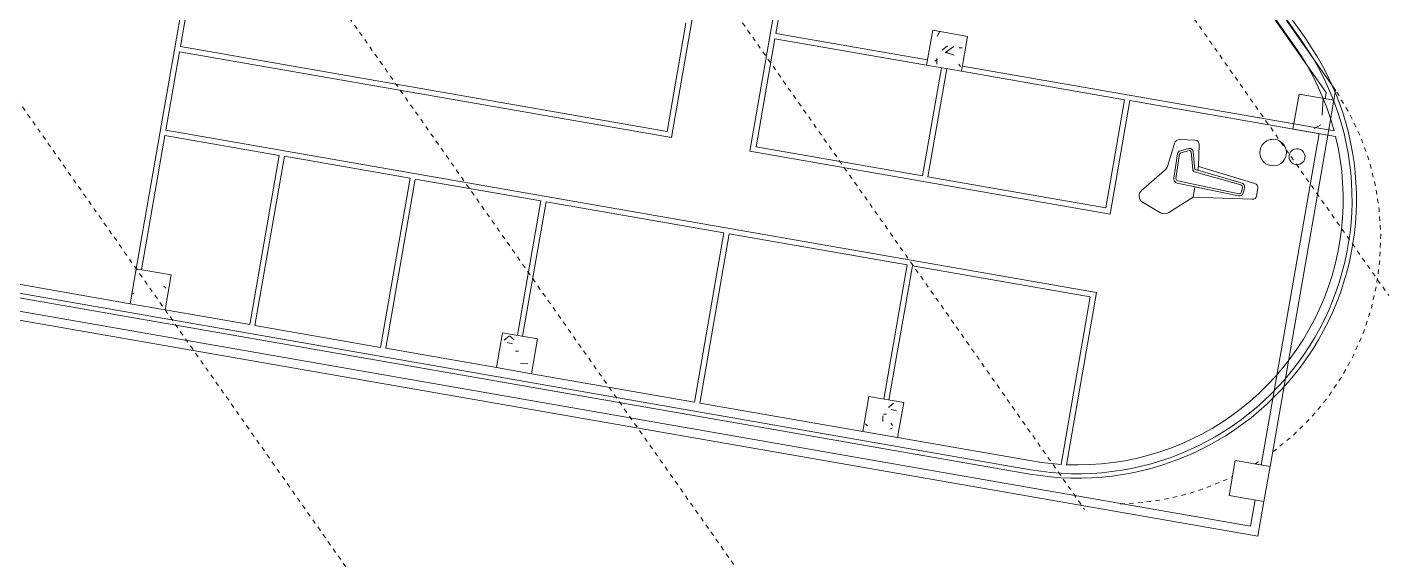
# Model space of a CAD drawing. Extents: x 274235 to 276654, y 142848 to 144425.
# Drawn here: x 275911.7 to 275942.46, y 143084.8 to 143096.83 of the extents above; entities that cross this region are included whole.
import ezdxf

# ---------------------------------------------------------------- set-up
doc = ezdxf.new("R2010")
doc.units = 0
doc.header["$LTSCALE"] = 1.5
doc.linetypes.add('ACM-G-CENTER', pattern=[50.800000000000004, 31.75, -6.350000000000001, 6.350000000000001, -6.350000000000001])
doc.linetypes.add('ACM-G-HIDDEN2', pattern=[4.762500000000001, 3.175000000000001, -1.5875])
doc.layers.get('0').update_dxf_attribs({"linetype": 'CONTINUOUS', "lineweight": 0})
for name, color, linetype, lineweight in [('_ACM-A-DETL', 7, 'CONTINUOUS', 5), ('_ACM-A-FLOR-WDWK', 1, 'CONTINUOUS', 5), ('_ACM-A-GRID', 3, 'CONTINUOUS', 5), ('_ACM-A-WALL-FULL', 6, 'CONTINUOUS', 13), ('_ACM-S-STRU-CLOS', 5, 'CONTINUOUS', 5)]:
    doc.layers.add(name, color=color, linetype=linetype, lineweight=lineweight)

# ---------------------------------------------------------------- blocks, each defined once
blk = doc.blocks.new('M_Concrete-Rectangular-Column - 800 x 800mm-V816-B1_Working')
at = {"layer": '_ACM-S-STRU-CLOS'}
h = blk.add_hatch(dxfattribs=at)
h.set_pattern_fill('FP_515', color=256, style=0, pattern_type=2)
h.set_pattern_definition([(49.99999999999999, (-697804.125, -638004.566), (3643.681986006824, -318.7812880006761), [381, -4191]), (355, (-697804.125, -638004.566), (-704.8562580461121, 3821.135846227694), [304.8, -3352.8]), (100.451, (-697500.484, -638031.131), (2938.852362929117, 3502.332152374178), [323.8, -3561.801]), (46.184, (-697804.125, -636988.566), (5421.581919880712, -840.8554984886337), [571.5, -6286.5]), (96.636, (-697352.3259999999, -637058.636), (4748.051319755933, 4948.551449789822), [485.7, -5342.701999999999]), (351.184, (-697804.125, -636988.566), (4748.100788072627, 4948.506072045693), [457.2, -5029.2]), (21, (-697296.125, -637242.566), (3032.287836333134, -2045.304476687058), [381, -4191]), (326, (-697296.125, -637242.566), (1236.042244531653, 3683.761809559103), [304.8, -3352.8]), (71.45100000000001, (-697043.434, -637413.0079999999), (4268.342513760047, 1638.424823382678), [323.8, -3561.801]), (37.50000000000001, (-697804.125, -638004.566), (61.77206501183639, 1691.100777463062), [167.64, -3144.52, 167.64, -6601.46]), (37.50000000000001, (-697804.125, -638004.566), (61.77206501183639, 1691.100777463062), [-3479.8, -3235.96, 167.64, -3197.86]), (7.499999999999999, (-697804.125, -638004.566), (1336.393250206115, 2003.61149636239), [167.64, -1772.92, 167.64, -4351.02]), (7.499999999999999, (-697804.125, -638004.566), (1336.393250206115, 2003.61149636239), [-2108.2, -3068.32, 167.64, -1115.06]), (327.5, (-698936.965, -638004.566), (2711.817807077548, -114.578640950727), [167.64, -1102.36, -9220.2]), (327.5, (-698936.965, -638004.566), (2711.817807077548, -114.578640950727), [-1270, 167.64, -3794.76, -5257.8]), (327.5, (-698936.965, -638004.566), (2711.817807077548, -114.578640950727), [-5232.4, 167.64, -5090.16]), (317.5, (-699444.965, -638004.566), (2962.585592803855, 508.5334453662156), [167.64, -1483.36, 167.64, -6197.6]), (317.5, (-699444.965, -638004.566), (2962.585592803855, 508.5334453662156), [-1818.64, -2463.8, 167.64, -3566.16])])
h.paths.add_polyline_path([(400.0000000006368, -399.9999999992853), (400.0000000006368, 400.0000000007061), (-399.9999999993547, 400.0000000007061), (-399.9999999993547, -399.9999999992853)])
at = {"layer": '_ACM-A-DETL', "color": 250}
for p, q in [((400.0000000000002, 400.0000000000002), (-399.9999999999999, 400.0000000000002)), ((-399.9999999999999, 400.0000000000002), (-399.9999999999999, -399.9999999999999)), ((400.0000000000002, -399.9999999999999), (400.0000000000002, 400.0000000000002)), ((-399.9999999999999, -399.9999999999999), (400.0000000000002, -399.9999999999999))]:
    blk.add_line(p, q, dxfattribs=at)
blk = doc.blocks.new('M_Concrete-Rectangular-Column - 800 x 800mm-V817-B1_Working')
at = {"layer": '_ACM-A-DETL', "color": 250}
for p, q in [((400.0000000000002, 400.0000000000002), (-399.9999999999999, 400.0000000000002)), ((-399.9999999999999, 400.0000000000002), (-399.9999999999999, -399.9999999999999)), ((400.0000000000002, -399.9999999999999), (400.0000000000002, 400.0000000000002)), ((-399.9999999999999, -399.9999999999999), (400.0000000000002, -399.9999999999999))]:
    blk.add_line(p, q, dxfattribs=at)
blk = doc.blocks.new('M_Concrete-Rectangular-Column - 800 x 800mm-V1052-B1_Working')
at = {"layer": '_ACM-S-STRU-CLOS'}
h = blk.add_hatch(dxfattribs=at)
h.set_pattern_fill('FP_658', color=256, style=0, pattern_type=2)
h.set_pattern_definition([(49.99999999999999, (-672604.125, -629604.566), (3643.681986006824, -318.7812880006761), [381, -4191]), (355, (-672604.125, -629604.566), (-704.8562580461121, 3821.135846227694), [304.8, -3352.8]), (100.451, (-672300.485, -629631.131), (2938.852362929117, 3502.332152374178), [323.8, -3561.801]), (46.184, (-672604.125, -628588.566), (5421.581919880712, -840.8554984886337), [571.5, -6286.5]), (96.636, (-672152.3259999999, -628658.636), (4748.051319755933, 4948.551449789822), [485.7, -5342.701999999999]), (351.184, (-672604.125, -628588.566), (4748.100788072627, 4948.506072045693), [457.2, -5029.2]), (21, (-672096.125, -628842.566), (3032.287836333134, -2045.304476687058), [381, -4191]), (326, (-672096.125, -628842.566), (1236.042244531653, 3683.761809559103), [304.8, -3352.8]), (71.45100000000001, (-671843.434, -629013.0079999999), (4268.342513760047, 1638.424823382678), [323.8, -3561.801]), (37.50000000000001, (-672604.125, -629604.566), (61.77206501183639, 1691.100777463062), [167.64, -3144.52, 167.64, -6601.46]), (37.50000000000001, (-672604.125, -629604.566), (61.77206501183639, 1691.100777463062), [-3479.8, -3235.96, 167.64, -3197.86]), (7.499999999999999, (-672604.125, -629604.566), (1336.393250206115, 2003.61149636239), [167.64, -1772.92, 167.64, -4351.02]), (7.499999999999999, (-672604.125, -629604.566), (1336.393250206115, 2003.61149636239), [-2108.2, -3068.32, 167.64, -1115.06]), (327.5, (-673736.965, -629604.566), (2711.817807077548, -114.578640950727), [167.64, -1102.36, -9220.2]), (327.5, (-673736.965, -629604.566), (2711.817807077548, -114.578640950727), [-1270, 167.64, -3794.76, -5257.8]), (327.5, (-673736.965, -629604.566), (2711.817807077548, -114.578640950727), [-5232.4, 167.64, -5090.16]), (317.5, (-674244.965, -629604.566), (2962.585592803855, 508.5334453662156), [167.64, -1483.36, 167.64, -6197.6]), (317.5, (-674244.965, -629604.566), (2962.585592803855, 508.5334453662156), [-1818.64, -2463.8, 167.64, -3566.16])])
h.paths.add_polyline_path([(400.0000000006194, -399.9999999994586), (400.0000000006194, 400.0000000005328), (-399.9999999993719, 400.0000000005328), (-399.9999999993719, -399.9999999994586)])
at = {"layer": '_ACM-A-DETL', "color": 250}
for p, q in [((400.0000000000002, 400.0000000000002), (-399.9999999999999, 400.0000000000002)), ((-399.9999999999999, 400.0000000000002), (-399.9999999999999, -399.9999999999999)), ((400.0000000000002, -399.9999999999999), (400.0000000000002, 400.0000000000002)), ((-399.9999999999999, -399.9999999999999), (400.0000000000002, -399.9999999999999))]:
    blk.add_line(p, q, dxfattribs=at)
blk = doc.blocks.new('M_Concrete-Rectangular-Column - 800 x 800mm-V1053-B1_Working')
at = {"layer": '_ACM-S-STRU-CLOS'}
h = blk.add_hatch(dxfattribs=at)
h.set_pattern_fill('FP_659', color=256, style=0, pattern_type=2)
h.set_pattern_definition([(49.99999999999999, (-681004.125, -629604.566), (3643.681986006824, -318.7812880006761), [381, -4191]), (355, (-681004.125, -629604.566), (-704.8562580461121, 3821.135846227694), [304.8, -3352.8]), (100.451, (-680700.484, -629631.131), (2938.852362929117, 3502.332152374178), [323.8, -3561.801]), (46.184, (-681004.125, -628588.566), (5421.581919880712, -840.8554984886337), [571.5, -6286.5]), (96.636, (-680552.3259999999, -628658.636), (4748.051319755933, 4948.551449789822), [485.7, -5342.701999999999]), (351.184, (-681004.125, -628588.566), (4748.100788072627, 4948.506072045693), [457.2, -5029.2]), (21, (-680496.125, -628842.566), (3032.287836333134, -2045.304476687058), [381, -4191]), (326, (-680496.125, -628842.566), (1236.042244531653, 3683.761809559103), [304.8, -3352.8]), (71.45100000000001, (-680243.434, -629013.0079999999), (4268.342513760047, 1638.424823382678), [323.8, -3561.801]), (37.50000000000001, (-681004.125, -629604.566), (61.77206501183639, 1691.100777463062), [167.64, -3144.52, 167.64, -6601.46]), (37.50000000000001, (-681004.125, -629604.566), (61.77206501183639, 1691.100777463062), [-3479.8, -3235.96, 167.64, -3197.86]), (7.499999999999999, (-681004.125, -629604.566), (1336.393250206115, 2003.61149636239), [167.64, -1772.92, 167.64, -4351.02]), (7.499999999999999, (-681004.125, -629604.566), (1336.393250206115, 2003.61149636239), [-2108.2, -3068.32, 167.64, -1115.06]), (327.5, (-682136.965, -629604.566), (2711.817807077548, -114.578640950727), [167.64, -1102.36, -9220.2]), (327.5, (-682136.965, -629604.566), (2711.817807077548, -114.578640950727), [-1270, 167.64, -3794.76, -5257.8]), (327.5, (-682136.965, -629604.566), (2711.817807077548, -114.578640950727), [-5232.4, 167.64, -5090.16]), (317.5, (-682644.965, -629604.566), (2962.585592803855, 508.5334453662156), [167.64, -1483.36, 167.64, -6197.6]), (317.5, (-682644.965, -629604.566), (2962.585592803855, 508.5334453662156), [-1818.64, -2463.8, 167.64, -3566.16])])
h.paths.add_polyline_path([(400.0000000007753, -399.9999999994239), (400.0000000007753, 400.0000000005675), (-399.999999999216, 400.0000000005328), (-399.999999999216, -399.9999999994586)])
at = {"layer": '_ACM-A-DETL', "color": 250}
for p, q in [((400.0000000000002, 400.0000000000002), (-399.9999999999999, 400.0000000000002)), ((-399.9999999999999, 400.0000000000002), (-399.9999999999999, -399.9999999999999)), ((400.0000000000002, -399.9999999999999), (400.0000000000002, 400.0000000000002)), ((-399.9999999999999, -399.9999999999999), (400.0000000000002, -399.9999999999999))]:
    blk.add_line(p, q, dxfattribs=at)
blk = doc.blocks.new('M_Concrete-Rectangular-Column - 800 x 800mm-V1054-B1_Working')
at = {"layer": '_ACM-A-DETL', "color": 250}
for p, q in [((400.0000000000002, 400.0000000000002), (-399.9999999999999, 400.0000000000002)), ((-399.9999999999999, 400.0000000000002), (-399.9999999999999, -399.9999999999999)), ((400.0000000000002, -399.9999999999999), (400.0000000000002, 400.0000000000002)), ((-399.9999999999999, -399.9999999999999), (400.0000000000002, -399.9999999999999))]:
    blk.add_line(p, q, dxfattribs=at)
blk = doc.blocks.new('M_Concrete-Rectangular-Column - 800 x 800mm-V1061-B1_Working')
at = {"layer": '_ACM-A-DETL', "color": 250}
for p, q in [((400.0000000000002, 400.0000000000002), (-399.9999999999999, 400.0000000000002)), ((-399.9999999999999, 400.0000000000002), (-399.9999999999999, -399.9999999999999)), ((400.0000000000002, -399.9999999999999), (400.0000000000002, 400.0000000000002)), ((-399.9999999999999, -399.9999999999999), (400.0000000000002, -399.9999999999999))]:
    blk.add_line(p, q, dxfattribs=at)
blk = doc.blocks.new('BASEMENT20250512')
at = {"layer": '_ACM-A-DETL', "color": 250, "linetype": 'ACM-G-HIDDEN2'}
for radius, start, end in [(5999.999999999872, 316.3622092445802, 43.68466578806375), (5999.999999999834, 311.6594524988213, 313.6019430927652), (5999.999999999746, 281.0031667180917, 306.111460429288)]:
    blk.add_arc((693870.1304485007, 634483.0460817113), radius, start, end, dxfattribs=at)
at = {"layer": '_ACM-A-WALL-FULL', "lineweight": 9}
for p, q in [((698204.1245232499, 638634.33341183), (668367.0133577764, 668471.4444892281)), ((689804.1245530279, 646751.4906451991), (698004.1245232499, 638551.4906991824)), ((698204.1245232499, 638404.5656973703), (698204.1245232499, 638634.33341183)), ((698004.1245232499, 638551.4906991824), (698004.1245232499, 638404.5656973702)), ((698004.1245232499, 637604.5656973702), (698004.1245232499, 630004.5657271472)), ((698204.1245232499, 630004.5657271472), (698204.1245232499, 637604.5656973702)), ((698004.1245232499, 629204.5657271472), (698004.1245232499, 628604.5656675934)), ((698204.1245232499, 628404.5656675935), (698204.1245232499, 629204.565727147)), ((698004.1245232499, 628604.5656675934), (659988.9033364, 628604.5656675934)), ((659906.0606241095, 628404.5656675935), (698204.1245232499, 628404.5656675935))]:
    blk.add_line(p, q, dxfattribs=at)
at = {"layer": '_ACM-S-STRU-CLOS'}
for name, p in [('M_Concrete-Rectangular-Column - 800 x 800mm-V1061-B1_Working', (689404.1245530278, 638004.5656973706)), ('M_Concrete-Rectangular-Column - 800 x 800mm-V816-B1_Working', (697804.1245232498, 638004.5656973703)), ('M_Concrete-Rectangular-Column - 800 x 800mm-V1052-B1_Working', (672604.1246125833, 629604.5657271475)), ('M_Concrete-Rectangular-Column - 800 x 800mm-V1053-B1_Working', (681004.1245828056, 629604.5657271475)), ('M_Concrete-Rectangular-Column - 800 x 800mm-V1054-B1_Working', (689404.1245530278, 629604.5657271475)), ('M_Concrete-Rectangular-Column - 800 x 800mm-V817-B1_Working', (697804.1245232498, 629604.5657271472))]:
    blk.add_blockref(name, p, dxfattribs=at)
blk = doc.blocks.new('M_Concrete-Rectangular-Column - 800 x 800mm-V12-F5_Working')
at = {"layer": '_ACM-S-STRU-CLOS'}
h = blk.add_hatch(dxfattribs=at)
h.set_pattern_fill('FP_17', color=256, style=0, pattern_type=2)
h.set_pattern_definition([(49.99999999999999, (-672604.125, -629604.566), (1457.47235942743, -127.5124112941153), [152.4, -1676.4]), (355, (-672604.125, -629604.566), (-281.9423214106538, 1528.454121820989), [121.92, -1341.12]), (100.451, (-672482.6690000001, -629615.192), (1175.54117813264, 1400.932700546505), [129.52, -1424.721]), (46.184, (-672604.125, -629198.166), (2168.632479325518, -336.3419224575734), [228.6, -2514.6]), (96.636, (-672423.405, -629226.194), (1899.220703450187, 1979.420801688256), [194.28, -2137.081]), (351.184, (-672604.125, -629198.166), (1899.240117591927, 1979.402459470636), [182.88, -2011.68]), (21, (-672400.925, -629299.7660000001), (1212.914804469988, -818.1214889162425), [152.4, -1676.4]), (326, (-672400.925, -629299.7660000001), (494.4169517815951, 1473.504446177546), [121.92, -1341.12]), (71.45100000000001, (-672299.848, -629367.943), (1707.337131491297, 655.3696761195706), [129.52, -1424.721]), (37.50000000000001, (-672604.125, -629604.566), (24.70938685064226, 676.4402371484604), [67.056, -1257.808, 67.056, -2640.584]), (37.50000000000001, (-672604.125, -629604.566), (24.70938685064226, 676.4402371484604), [-1391.92, -1294.384, 67.056, -1279.144]), (7.499999999999999, (-672604.125, -629604.566), (534.5577488708675, 801.4442541774883), [67.056, -709.168, 67.056, -1740.408]), (7.499999999999999, (-672604.125, -629604.566), (534.5577488708675, 801.4442541774883), [-843.28, -1227.328, 67.056, -446.024]), (327.5, (-673057.2609999999, -629604.566), (1084.727506429152, -45.83122648363428), [67.056, -440.944, 67.056, -3621.024]), (327.5, (-673057.2609999999, -629604.566), (1084.727506429152, -45.83122648363428), [-575.056, -1517.904, 67.056, -2036.064]), (317.5, (-673260.4609999999, -629604.566), (1185.034654813092, 203.4135379393795), [67.056, -593.344, 67.056, -2479.04]), (317.5, (-673260.4609999999, -629604.566), (1185.034654813092, 203.4135379393795), [-727.456, -985.52, 67.056, -1426.464])])
h.paths.add_polyline_path([(400.000000000862, -399.99999999932), (400.000000000862, 400.0000000006714), (-399.9999999991467, 400.0000000007061), (-399.9999999991467, -399.9999999992853)])
at = {"layer": '_ACM-A-DETL'}
for p, q in [((400.0000000000002, 400.0000000000002), (-399.9999999999999, 400.0000000000002)), ((-399.9999999999999, 400.0000000000002), (-399.9999999999999, -399.9999999999999)), ((400.0000000000002, -399.9999999999999), (400.0000000000002, 400.0000000000002)), ((-399.9999999999999, -399.9999999999999), (400.0000000000002, -399.9999999999999))]:
    blk.add_line(p, q, dxfattribs=at)
blk = doc.blocks.new('M_Concrete-Rectangular-Column - 800 x 800mm-V13-F5_Working')
at = {"layer": '_ACM-S-STRU-CLOS'}
h = blk.add_hatch(dxfattribs=at)
h.set_pattern_fill('FP_18', color=256, style=0, pattern_type=2)
h.set_pattern_definition([(49.99999999999999, (-681004.125, -629604.566), (1457.47235942743, -127.5124112941153), [152.4, -1676.4]), (355, (-681004.125, -629604.566), (-281.9423214106538, 1528.454121820989), [121.92, -1341.12]), (100.451, (-680882.6690000001, -629615.192), (1175.54117813264, 1400.932700546505), [129.52, -1424.721]), (46.184, (-681004.125, -629198.166), (2168.632479325518, -336.3419224575734), [228.6, -2514.6]), (96.636, (-680823.405, -629226.194), (1899.220703450187, 1979.420801688256), [194.28, -2137.081]), (351.184, (-681004.125, -629198.166), (1899.240117591927, 1979.402459470636), [182.88, -2011.68]), (21, (-680800.925, -629299.7660000001), (1212.914804469988, -818.1214889162425), [152.4, -1676.4]), (326, (-680800.925, -629299.7660000001), (494.4169517815951, 1473.504446177546), [121.92, -1341.12]), (71.45100000000001, (-680699.848, -629367.943), (1707.337131491297, 655.3696761195706), [129.52, -1424.721]), (37.50000000000001, (-681004.125, -629604.566), (24.70938685064226, 676.4402371484604), [67.056, -1257.808, 67.056, -2640.584]), (37.50000000000001, (-681004.125, -629604.566), (24.70938685064226, 676.4402371484604), [-1391.92, -1294.384, 67.056, -1279.144]), (7.499999999999999, (-681004.125, -629604.566), (534.5577488708675, 801.4442541774883), [67.056, -709.168, 67.056, -1740.408]), (7.499999999999999, (-681004.125, -629604.566), (534.5577488708675, 801.4442541774883), [-843.28, -1227.328, 67.056, -446.024]), (327.5, (-681457.2609999999, -629604.566), (1084.727506429152, -45.83122648363428), [67.056, -440.944, 67.056, -3621.024]), (327.5, (-681457.2609999999, -629604.566), (1084.727506429152, -45.83122648363428), [-575.056, -1517.904, 67.056, -2036.064]), (317.5, (-681660.4609999999, -629604.566), (1185.034654813092, 203.4135379393795), [67.056, -593.344, 67.056, -2479.04]), (317.5, (-681660.4609999999, -629604.566), (1185.034654813092, 203.4135379393795), [-727.456, -985.52, 67.056, -1426.464])])
h.paths.add_polyline_path([(400.000000000758, -399.9999999992853), (400.0000000007927, 400.0000000007061), (-399.9999999991987, 400.0000000007407), (-399.9999999992334, -399.9999999992507)])
at = {"layer": '_ACM-A-DETL'}
for p, q in [((400.0000000000002, 400.0000000000002), (-399.9999999999999, 400.0000000000002)), ((-399.9999999999999, 400.0000000000002), (-399.9999999999999, -399.9999999999999)), ((400.0000000000002, -399.9999999999999), (400.0000000000002, 400.0000000000002)), ((-399.9999999999999, -399.9999999999999), (400.0000000000002, -399.9999999999999))]:
    blk.add_line(p, q, dxfattribs=at)
blk = doc.blocks.new('M_Concrete-Rectangular-Column - 800 x 800mm-V14-F5_Working')
at = {"layer": '_ACM-S-STRU-CLOS'}
h = blk.add_hatch(dxfattribs=at)
h.set_pattern_fill('FP_19', color=256, style=0, pattern_type=2)
h.set_pattern_definition([(49.99999999999999, (-689404.125, -629604.566), (1457.47235942743, -127.5124112941153), [152.4, -1676.4]), (355, (-689404.125, -629604.566), (-281.9423214106538, 1528.454121820989), [121.92, -1341.12]), (100.451, (-689282.6690000001, -629615.192), (1175.54117813264, 1400.932700546505), [129.52, -1424.721]), (46.184, (-689404.125, -629198.166), (2168.632479325518, -336.3419224575734), [228.6, -2514.6]), (96.636, (-689223.405, -629226.194), (1899.220703450187, 1979.420801688256), [194.28, -2137.081]), (351.184, (-689404.125, -629198.166), (1899.240117591927, 1979.402459470636), [182.88, -2011.68]), (21, (-689200.925, -629299.7660000001), (1212.914804469988, -818.1214889162425), [152.4, -1676.4]), (326, (-689200.925, -629299.7660000001), (494.4169517815951, 1473.504446177546), [121.92, -1341.12]), (71.45100000000001, (-689099.848, -629367.943), (1707.337131491297, 655.3696761195706), [129.52, -1424.721]), (37.50000000000001, (-689404.125, -629604.566), (24.70938685064226, 676.4402371484604), [67.056, -1257.808, 67.056, -2640.584]), (37.50000000000001, (-689404.125, -629604.566), (24.70938685064226, 676.4402371484604), [-1391.92, -1294.384, 67.056, -1279.144]), (7.499999999999999, (-689404.125, -629604.566), (534.5577488708675, 801.4442541774883), [67.056, -709.168, 67.056, -1740.408]), (7.499999999999999, (-689404.125, -629604.566), (534.5577488708675, 801.4442541774883), [-843.28, -1227.328, 67.056, -446.024]), (327.5, (-689857.2609999999, -629604.566), (1084.727506429152, -45.83122648363428), [67.056, -440.944, 67.056, -3621.024]), (327.5, (-689857.2609999999, -629604.566), (1084.727506429152, -45.83122648363428), [-575.056, -1517.904, 67.056, -2036.064]), (317.5, (-690060.4609999999, -629604.566), (1185.034654813092, 203.4135379393795), [67.056, -593.344, 67.056, -2479.04]), (317.5, (-690060.4609999999, -629604.566), (1185.034654813092, 203.4135379393795), [-727.456, -985.52, 67.056, -1426.464])])
h.paths.add_polyline_path([(400.00000000081, -399.9999999992507), (400.0000000008446, 400.0000000007407), (-399.9999999991467, 400.0000000007407), (-399.9999999991814, -399.9999999992507)])
at = {"layer": '_ACM-A-DETL'}
for p, q in [((400.0000000000002, 400.0000000000002), (-399.9999999999999, 400.0000000000002)), ((-399.9999999999999, 400.0000000000002), (-399.9999999999999, -399.9999999999999)), ((400.0000000000002, -399.9999999999999), (400.0000000000002, 400.0000000000002)), ((-399.9999999999999, -399.9999999999999), (400.0000000000002, -399.9999999999999))]:
    blk.add_line(p, q, dxfattribs=at)
blk = doc.blocks.new('M_Concrete-Rectangular-Column - 800 x 800mm-V21-F5_Working')
at = {"layer": '_ACM-S-STRU-CLOS'}
h = blk.add_hatch(dxfattribs=at)
h.set_pattern_fill('FP_26', color=256, style=0, pattern_type=2)
h.set_pattern_definition([(49.99999999999999, (-689404.125, -638004.566), (1457.47235942743, -127.5124112941153), [152.4, -1676.4]), (355, (-689404.125, -638004.566), (-281.9423214106538, 1528.454121820989), [121.92, -1341.12]), (100.451, (-689282.6690000001, -638015.192), (1175.54117813264, 1400.932700546505), [129.52, -1424.721]), (46.184, (-689404.125, -637598.166), (2168.632479325518, -336.3419224575734), [228.6, -2514.6]), (96.636, (-689223.405, -637626.194), (1899.220703450187, 1979.420801688256), [194.28, -2137.081]), (351.184, (-689404.125, -637598.166), (1899.240117591927, 1979.402459470636), [182.88, -2011.68]), (21, (-689200.925, -637699.7660000001), (1212.914804469988, -818.1214889162425), [152.4, -1676.4]), (326, (-689200.925, -637699.7660000001), (494.4169517815951, 1473.504446177546), [121.92, -1341.12]), (71.45100000000001, (-689099.848, -637767.943), (1707.337131491297, 655.3696761195706), [129.52, -1424.721]), (37.50000000000001, (-689404.125, -638004.566), (24.70938685064226, 676.4402371484604), [67.056, -1257.808, 67.056, -2640.584]), (37.50000000000001, (-689404.125, -638004.566), (24.70938685064226, 676.4402371484604), [-1391.92, -1294.384, 67.056, -1279.144]), (7.499999999999999, (-689404.125, -638004.566), (534.5577488708675, 801.4442541774883), [67.056, -709.168, 67.056, -1740.408]), (7.499999999999999, (-689404.125, -638004.566), (534.5577488708675, 801.4442541774883), [-843.28, -1227.328, 67.056, -446.024]), (327.5, (-689857.2609999999, -638004.566), (1084.727506429152, -45.83122648363428), [67.056, -440.944, 67.056, -3621.024]), (327.5, (-689857.2609999999, -638004.566), (1084.727506429152, -45.83122648363428), [-575.056, -1517.904, 67.056, -2036.064]), (317.5, (-690060.4609999999, -638004.566), (1185.034654813092, 203.4135379393795), [67.056, -593.344, 67.056, -2479.04]), (317.5, (-690060.4609999999, -638004.566), (1185.034654813092, 203.4135379393795), [-727.456, -985.52, 67.056, -1426.464])])
h.paths.add_polyline_path([(400.0000000007753, -399.999999999216), (400.00000000081, 400.0000000007753), (-399.9999999991814, 400.0000000007753), (-399.999999999216, -399.999999999216)])
at = {"layer": '_ACM-A-DETL'}
for p, q in [((400.0000000000002, 400.0000000000002), (-399.9999999999999, 400.0000000000002)), ((-399.9999999999999, 400.0000000000002), (-399.9999999999999, -399.9999999999999)), ((400.0000000000002, -399.9999999999999), (400.0000000000002, 400.0000000000002)), ((-399.9999999999999, -399.9999999999999), (400.0000000000002, -399.9999999999999))]:
    blk.add_line(p, q, dxfattribs=at)
blk = doc.blocks.new('acm_Furniture_Sofa-14 - SF20-2100317-F5_Working')
at = {"layer": '_ACM-A-FLOR-WDWK'}
for p, q in [((-279.7504593031713, 723.6885182066985), (-343.9953163952948, 200.4561458327427)), ((161.8705252479951, 875.570095735348), (-177.3456932214206, 827.8963652470686)), ((-121.6821891476427, 581.258125938189), (52.50728212443408, 662.4840103623284)), ((73.63819521146937, 617.1686210104959), (-100.5512760606073, 535.9427365863567)), ((343.2418220558276, 303.5759153520989), (274.8146422181589, 790.4605989571978)), ((-161.7862451991384, -52.57700894208489), (-173.6257257186973, 497.7546711061483)), ((-123.6372923144095, 498.8300899943389), (-111.7978117948506, -51.50159005389507)), ((225.891204424342, 207.6646470327829), (122.2372382925114, 594.5065150428017)), ((170.5335296069646, 607.4474672979279), (274.1874957387955, 220.6055992879088)), ((-395.6913620395387, 78.6678943980196), (-829.7994915618594, -457.4110003778437)), ((1354.511813791882, 53.55769232601848), (273.2680593905195, 167.200990268166)), ((278.4944825539022, 216.9270850365795), (1359.738236955265, 103.2837870944321)), ((340.8115315937127, 210.3772992532364), (340.8115315937127, 303.8743174993561)), ((1666.023528887266, 141.1587443084016), (343.2418220558278, 303.5759153520989)), ((1749.445941263777, -126.5019998721682), (1749.445941263777, 46.86685990247649)), ((1344.62223450705, -199.6007997554957), (-65.29932806081307, -150.3652538676146)), ((-63.55435322568786, -100.3957125166598), (1346.367209342175, -149.6312584045407)), ((340.8115315937117, -407.0548956902508), (340.8115315937117, -164.5469575857069)), ((343.2652836507472, -406.7100433280023), (1667.667385854983, -220.5774664026171)), ((1392.691171985361, -109.3624520357261), (1403.461452557416, -6.890077398957349)), ((1453.18754732583, -12.11650056234023), (1442.417266753774, -114.5888751991087)), ((-139.5528314562344, -841.4414268305876), (343.2652836507472, -406.7100433280023)), ((-762.7950096559919, -707.475131185369), (-324.5025715189832, -875.7198350141529))]:
    blk.add_line(p, q, dxfattribs=at)
for centre, radius, start, end in [((-160.6449211062126, 709.0641969980802), 120, 97.99999999999976, 172.9999999999997), ((88.429834372394, 585.4478484642134), 84.99999999999993, 15.00000000000018, 115.0000000000004), ((88.429834372394, 585.4478484642134), 34.99999999999998, 14.99999999999969, 115), ((175.7878353440019, 776.543288861191), 99.99999999999997, 7.999999999999797, 97.99999999999982), ((-83.64654559097913, 499.6904251048907), 90.00000000000001, 115.0000000000004, 181.2324343053), ((-83.64654559097913, 499.6904251048907), 40.00000000000003, 115, 181.2324343052994), ((-582.2063927892118, 229.7047882499807), 240.0000000000001, 320.9999999999995, 352.9999999999994), ((279.0171248702409, 221.899694513421), 55.00000000000002, 194.9999999999996, 263.9999999999995), ((1348.762748312161, -1.141011919236461), 54.99999999999994, 353.9999999999993, 83.99999999999955), ((1348.762748312161, -1.141011919236461), 105, 353.9999999999996, 83.99999999999993), ((1654.445941263778, 46.86685990247597), 95, 359.9999999999992, 82.99999999999953), ((-61.80937839056268, -50.42617116570485), 100, 181.2324343053, 267.9999999999994), ((-61.80937839056268, -50.42617116570485), 50.00000000000001, 181.2324343052993, 267.9999999999988), ((1347.937686693788, -104.6586711886815), 94.99999999999996, 267.9999999999994, 353.9999999999996), ((1347.937686693788, -104.6586711886815), 44.99999999999971, 267.9999999999989, 353.9999999999987), ((1654.445941263777, -126.501999872168), 95.00000000000006, 277.999999999999, 359.9999999999989), ((-705.4561377287434, -558.1022629458168), 160.0000000000003, 141, 248.9999999999989), ((-259.9963406008287, -707.6753582446565), 179.9999999999999, 248.9999999999987, 311.9999999999989)]:
    blk.add_arc(centre, radius, start, end, dxfattribs=at)
blk = doc.blocks.new('acm_Furniture_table circle B - TA16-2100319-F5_Working')
at = {"layer": '_ACM-A-FLOR-WDWK'}
for centre, radius, start, end in [((-5.208621858101834e-16, 1.226614098407334e-17), 300.0000000000002, 359.9999999999996, 179.9999999999998), ((-5.208621858101834e-16, 1.226614098407334e-17), 300.0000000000002, 179.9999999999998, 359.9999999999989), ((549.3040498234982, -4.393393143366056e-16), 180.0000000000001, 359.9999999999996, 179.9999999999998), ((549.3040498234982, -4.393393143366056e-16), 180.0000000000001, 179.9999999999998, 359.999999999999)]:
    blk.add_arc(centre, radius, start, end, dxfattribs=at)
blk = doc.blocks.new('5f0512')
at = {"layer": '_ACM-A-GRID', "linetype": 'ACM-G-CENTER'}
for p, q in [((-365243.5584385645, -30912.37082065409), (-300020.6915707722, -96135.23768845852)), ((-371183.2554005316, -36852.06778262125), (-305960.3885327398, -102074.9346504251)), ((-376274.424225076, -41943.23660716298), (-311051.5573572834, -107166.1034749678)), ((-381365.5930496191, -47034.40543170681), (-316142.7261818273, -112257.2722995107))]:
    blk.add_line(p, q, dxfattribs=at)
at = {"layer": '_ACM-A-WALL-FULL'}
for p, q in [((-331099.7895185364, -62651.97670165473), (-302935.8285442153, -90815.93759283947)), ((-334987.5096001279, -101399.9996426667), (-307319.8905811013, -101399.9996426667))]:
    blk.add_line(p, q, dxfattribs=at)
at = {"layer": '_ACM-A-WALL-FULL', "lineweight": 18}
for p, q in [((-302865.1178662009, -90745.22691461642), (-331029.0788405221, -62581.26602343167)), ((-310796.9988515921, -83237.61002072494), (-303077.2499002437, -90957.35894928547)), ((-314799.998868441, -90124.05447749828), (-314799.998868441, -95399.99964266643)), ((-314679.998868441, -92679.9996724436), (-314679.998868441, -90074.34885001346)), ((-316599.998868441, -95399.99964266655), (-316599.998868441, -90869.63888976944)), ((-327999.9988386635, -92799.99967244349), (-327999.9988386635, -100399.9996426665)), ((-327879.9988386635, -95279.99964266655), (-327879.9988386635, -92799.99967244349)), ((-316719.9988684409, -92799.9996724436), (-316719.9988684409, -95279.99964266655)), ((-311199.998898219, -92679.9996724436), (-314679.998868441, -92679.9996724436)), ((-314679.998868441, -92799.99967244349), (-311199.998898219, -92799.99967244349)), ((-314679.998868441, -95279.99964266643), (-314679.998868441, -92799.99967244349)), ((-310859.9988982189, -92799.99967244349), (-310859.9988982189, -95279.99964266643)), ((-310739.9988982189, -95279.99964266643), (-310739.9988982189, -92799.99967244349)), ((-301874.7459411422, -92679.9996724436), (-310399.998898219, -92679.9996724436)), ((-310399.998898219, -92799.99967244349), (-306659.9988684411, -92799.99967244349)), ((-306659.9988684411, -92799.99967244349), (-306659.9988684411, -95279.99964266643)), ((-306539.9988684411, -92799.99967244349), (-301820.7997341587, -92799.99967244349)), ((-306539.9988684411, -95399.99964266643), (-306539.9988684411, -92799.99967244349)), ((-316719.9988684409, -95279.99964266655), (-327879.9988386635, -95279.99964266655)), ((-310859.9988982189, -95279.99964266643), (-314679.998868441, -95279.99964266643)), ((-306659.9988684411, -95279.99964266643), (-310739.9988982189, -95279.99964266643)), ((-327879.9988386635, -97199.99964266666), (-327879.9988386635, -95399.99964266655)), ((-327879.9988386635, -95399.99964266655), (-316599.998868441, -95399.99964266655)), ((-314799.998868441, -95399.99964266643), (-306539.9988684411, -95399.99964266643)), ((-306539.9988684411, -97199.99964266655), (-327879.9988386635, -97199.99964266655)), ((-306539.9988684411, -101149.0978026001), (-306539.9988684411, -97199.99964266655)), ((-327879.9988386635, -100399.9996426665), (-327879.9988386635, -97319.99964266655)), ((-327879.9988386635, -97319.99964266655), (-325259.9988684411, -97319.99964266655)), ((-325259.9988684411, -97319.99964266655), (-325259.9988684411, -101199.9996426668)), ((-325139.9988684411, -97319.99964266655), (-322259.9988684411, -97319.99964266655)), ((-325139.9988684411, -101199.9996426668), (-325139.9988684411, -97319.99964266655)), ((-322259.9988684411, -97319.99964266655), (-322259.9988684411, -101199.9996426668)), ((-322139.9988684411, -97319.99964266655), (-319259.9988684411, -97319.99964266655)), ((-322139.9988684411, -101199.9996426668), (-322139.9988684411, -97319.99964266655)), ((-319259.9988684411, -97319.99964266655), (-319259.9988684411, -100399.9996426665)), ((-319139.9988684411, -97319.99964266655), (-315059.9988684411, -97319.99964266655)), ((-319139.9988684411, -100399.9996426667), (-319139.9988684411, -97319.99964266655)), ((-315059.9988684411, -97319.99964266655), (-315059.9988684411, -101199.9996426668)), ((-314939.9988684411, -97319.99964266655), (-310859.9988684411, -97319.99964266655)), ((-314939.9988684411, -101199.9996426668), (-314939.9988684411, -97319.99964266655)), ((-310859.9988684411, -97319.99964266655), (-310859.9988684411, -100399.9996426665)), ((-310739.9988684411, -97319.99964266655), (-306659.9988684411, -97319.99964266655)), ((-310739.9988684411, -100399.9996426667), (-310739.9988684411, -97319.99964266655)), ((-306659.9988684411, -97319.99964266655), (-306659.9988684411, -101163.6011491024)), ((-327999.9988386635, -101199.9996426668), (-334987.5096001279, -101199.9996426668)), ((-325259.9988684411, -101199.9996426668), (-327199.9988386636, -101199.9996426668)), ((-322259.9988684411, -101199.9996426668), (-325139.9988684411, -101199.9996426668)), ((-319599.9988684412, -101199.9996426667), (-322139.998868441, -101199.9996426667)), ((-315059.9988684411, -101199.9996426668), (-318799.9988684414, -101199.9996426668)), ((-311199.9988982191, -101199.9996426667), (-314939.9988684411, -101199.9996426668)), ((-307319.8905811013, -101199.9996426667), (-310399.998898219, -101199.9996426667)), ((-334987.5096001279, -101499.9996426668), (-307319.8905811013, -101499.9996426667))]:
    blk.add_line(p, q, dxfattribs=at)
at = {"layer": '_ACM-A-WALL-FULL', "lineweight": 18, "flags": 128}
for points in [[(-303077.2499002438, -90957.35894928547), (-302894.7631202815, -91148.0560404557), (-302720.8400881382, -91346.59406277037), (-302555.8171148004, -91552.58905326377), (-302400.0135976103, -91765.64228395815), (-302253.7310160705, -91985.34145529324), (-302117.2524259597, -92211.2614094544), (-301990.8419117888, -92442.9649529868), (-301874.7424849264, -92680.00785980944)], [(-301820.8035245364, -92799.9918271082), (-301720.3539343615, -93044.7295106838), (-301630.7920227078, -93293.6529814098), (-301552.2897683098, -93546.28235597967), (-301484.9997868519, -93802.1264655923), (-301429.052876068, -94060.68795003847), (-301384.5577834276, -94321.46416765242), (-301351.6009947986, -94583.94817238918), (-301330.2465663895, -94847.62969924544), (-301320.5360002853, -95111.99615612591), (-301322.4881638238, -95376.5336202347), (-301336.099252965, -95640.72783704521), (-301361.3427997259, -95904.06521991687), (-301398.1697236699, -96166.03384840861), (-301446.5084273422, -96426.12446335354), (-301506.2649354739, -96683.8314567561), (-301577.3230776807, -96938.65385459573), (-301659.5447142998, -97190.09629061737), (-301752.7700049288, -97437.6699692246), (-301856.8177191417, -97680.89361559693), (-301971.4855887819, -97919.29441119288), (-302096.5507011426, -98152.40891281108), (-302231.7699322753, -98379.78395343258), (-302376.8804195808, -98600.97752308671), (-302531.6000727648, -98815.55962803203), (-302695.6281221678, -99023.1131265827), (-302868.6457033997, -99223.23453995213), (-303050.3164771443, -99415.53483654419), (-303240.2872829315, -99599.64018816152), (-303438.188825603, -99775.19269666588), (-303643.6363931403, -99941.85108967568), (-303856.2306044563, -100099.2913839482), (-304075.5581857032, -100247.2075151613), (-304301.192773581, -100385.3119328641), (-304532.6957440918, -100513.3361594467), (-304769.6170651235, -100631.0313120369), (-305011.4961712112, -100738.1685863148), (-305257.8628587723, -100834.5397013003), (-305508.2382000784, -100919.9573042525), (-305762.1354741846, -100994.2553348911), (-306019.0611130109, -101057.2893482343), (-306278.5156607333, -101108.9367954235), (-306539.9913566591, -101149.0967329219)], [(-306660.000731552, -101163.6007859051), (-306879.4642848443, -101183.8131990508), (-307099.5220012467, -101195.9514177408), (-307319.8905811014, -101199.9996426668)]]:
    blk.add_lwpolyline(points, dxfattribs=at)
at = {"layer": '_ACM-A-WALL-FULL', "lineweight": 18}
blk.add_arc((-307319.8905811013, -95199.99964266678), 6300.000000000116, 270, 45.00000008489661, dxfattribs=at)
at = {"layer": '_ACM-A-WALL-FULL'}
blk.add_arc((-307319.8905811013, -95199.99964266678), 6200, 270, 45.00000008489661, dxfattribs=at)
at = {"layer": '_ACM-A-FLOR-WDWK'}
for name, p in [('acm_Furniture_table circle B - TA16-2100319-F5_Working', (-303149.9989577747, -93399.99967244349)), ('acm_Furniture_Sofa-14 - SF20-2100317-F5_Working', (-305099.9989577748, -94299.99967244349))]:
    blk.add_blockref(name, p, dxfattribs=at)
at = {"layer": '_ACM-S-STRU-CLOS'}
for name, p in [('M_Concrete-Rectangular-Column - 800 x 800mm-V21-F5_Working', (-310799.998898219, -92399.99967244349)), ('M_Concrete-Rectangular-Column - 800 x 800mm-V12-F5_Working', (-327599.9988386635, -100799.9996426665)), ('M_Concrete-Rectangular-Column - 800 x 800mm-V13-F5_Working', (-319199.9988684412, -100799.9996426665)), ('M_Concrete-Rectangular-Column - 800 x 800mm-V14-F5_Working', (-310799.998898219, -100799.9996426665))]:
    blk.add_blockref(name, p, dxfattribs=at)

msp = doc.modelspace()

# ---------------------------------------------------------------- block references
at = {"xscale": 0.0009999999999999994, "yscale": 0.001, "zscale": 0.001, "rotation": 350.1075696352769}
msp.add_blockref('BASEMENT20250512', (275143.7222229671, 142586.2208173259), dxfattribs=at)

# ---------------------------------------------------------------- next in the draw order: block references
msp.add_blockref('5f0512', (276254.5380815538, 143133.931731411), dxfattribs=at)

doc.saveas('drawing.dxf')
